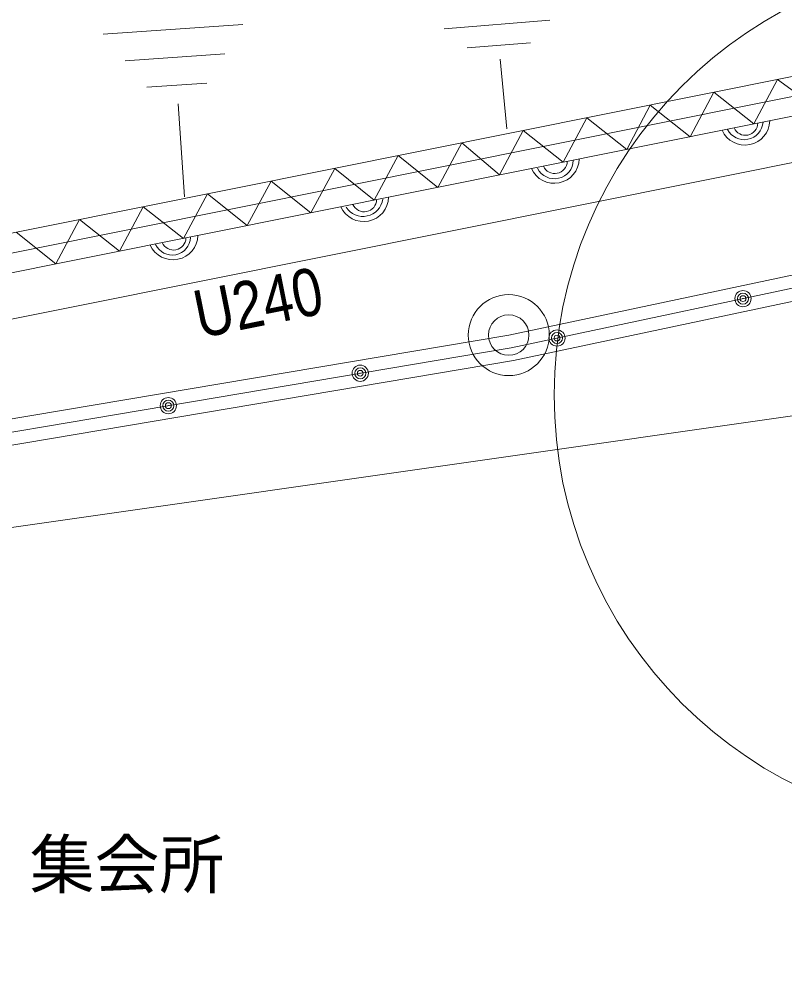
# Model space of a CAD drawing. Units: millimetres, scale not verified. Extents: x -97675 to 103927, y -47501 to 65812.
# Drawn here: x -85881 to -79977, y 32487 to 39957 of the extents above; entities that cross this region are included whole.
import ezdxf
from ezdxf.enums import TextEntityAlignment as Align

# ---------------------------------------------------------------- set-up
doc = ezdxf.new("R2010")
doc.units = ezdxf.units.MM
doc.header["$LTSCALE"] = 250
doc.layers.add('1-0_現況', color=2, linetype='Continuous', lineweight=9)
doc.layers.add('1-3_3', color=1, linetype='Continuous', lineweight=9)
doc.styles.add('ベクターフォント', font='')
doc.styles.get('ベクターフォント').set_extended_font_data('ベクターフォント')

msp = doc.modelspace()

# ---------------------------------------------------------------- linework, layer by layer
at = {"layer": '1-0_現況'}
for p, q in [((-85233.9, 39843.7), (-84156.8, 39917.5)), ((-82602.7, 39883.8), (-81788.4, 39950.7)), ((-82424.8, 39736.5), (-81936.2, 39776.7)), ((-85065.3, 39638.6), (-84295.9, 39691.3)), ((-82170.4, 39649.5), (-82120.2, 39114)), ((-84896.6, 39433.6), (-84435, 39465.2)), ((-84656, 39305.6), (-84606.7, 38586.9)), ((-82105.2, 37521.8), (-76619.6, 38684.9)), ((-82067.8, 37325.3), (-76599.2, 38484.7)), ((-80295.5, 37802.8), (-80300.5, 37802.8)), ((-80298, 37805.3), (-80298, 37800.3)), ((-89503.2, 36272.9), (-82105.2, 37521.8)), ((-81732.5, 37501.1), (-81732.5, 37496.1)), ((-81730, 37498.6), (-81735, 37498.6)), ((-89467.7, 36076), (-82067.8, 37325.3)), ((-83248.2, 37227), (-83253.2, 37227)), ((-83250.7, 37229.5), (-83250.7, 37224.5)), ((-84731.5, 36979.5), (-84731.5, 36974.5)), ((-84729, 36977), (-84734, 36977))]:
    msp.add_line(p, q, dxfattribs=at)
for points in [[(-56943.3, 39453.9), (-77739.1, 39952.9), (-97230.9, 36042.6)], [(-97209.5, 35893.9), (-77726, 39802.6), (-56946.9, 39303.9)], [(-97188.1, 35745.2), (-77712.9, 39652.2), (-56950.5, 39153.9)], [(-79702.4, 39253.1), (-80032.3, 39492.9), (-80214, 39150.5), (-80522.6, 39394.5), (-80704.3, 39052.1), (-81012.9, 39296.2), (-81194.6, 38953.7), (-81503.2, 39197.8), (-81684.9, 38855.4), (-81993.4, 39099.5), (-82175.2, 38757), (-82467.6, 39004.3), (-82652.4, 38661.3), (-82957.8, 38906), (-83142.7, 38562.9), (-83448.1, 38807.6), (-83632.9, 38464.6), (-83938.3, 38709.3), (-84123.1, 38366.2), (-84428.5, 38611), (-84613.4, 38267.9), (-84926.1, 38511.1), (-85109.4, 38168.4), (-85416.3, 38412.8), (-85599.7, 38070), (-85906.6, 38314.4)], [(-97138.1, 35398.3), (-77682.3, 39301.4), (-56850.7, 38801.4)], [(-89486.6, 36174.3), (-82086.5, 37423.6), (-76609.4, 38584.8)], [(-78996.8, 32164.8), (-79681.7, 36930.9), (-91123.4, 35295.9)]]:
    msp.add_lwpolyline(points, dxfattribs=at)
for centre, radius in [((-82105.2, 37521.8), 312.5), ((-80298, 37802.8), 62.5), ((-80298, 37802.8), 42.5), ((-80298, 37802.8), 22.5), ((-82105.2, 37521.8), 156.2), ((-81732.5, 37498.6), 62.5), ((-81732.5, 37498.6), 42.5), ((-81732.5, 37498.6), 22.5), ((-83250.7, 37227), 62.5), ((-83250.7, 37227), 42.5), ((-83250.7, 37227), 22.5), ((-84731.5, 36977), 62.5), ((-84731.5, 36977), 42.5), ((-84731.5, 36977), 22.5)]:
    msp.add_circle(centre, radius, dxfattribs=at)
for centre, radius, start, end in [((-80283.4, 39179.6), 192.2, 204.02395, 358.66333), ((-80288.1, 39175.1), 146.1, 207.1018, 355.51866), ((-80279.2, 39158.9), 96.1, 204.02414, 358.66315), ((-81754.1, 38884.5), 192.2, 204.02395, 358.66333), ((-81752.4, 38873.2), 145.5, 206.48333, 358.57363), ((-81749.9, 38863.9), 96.1, 204.02414, 358.66315), ((-83224.8, 38589.5), 192.2, 204.02395, 358.66333), ((-83229.8, 38590.6), 153.7, 212.48932, 352.0398), ((-83220.6, 38568.8), 96.1, 204.02414, 358.66315), ((-84695.5, 38294.5), 192.2, 204.02395, 358.66333), ((-84701.9, 38280), 141.5, 205.04677, 358.07307), ((-84691.3, 38273.8), 96.1, 204.02414, 358.66315)]:
    msp.add_arc(centre, radius, start, end, dxfattribs=at)
at = {"layer": '1-3_3'}
msp.add_circle((-78387.8, 37061.4), 3367.4, dxfattribs=at)

# ---------------------------------------------------------------- texts
at = {"layer": '1-0_現況', "color": 4, "style": 'ベクターフォント', "width": 0.85}
msp.add_text('U240', height=366.6, rotation=11.345, dxfattribs=at).set_placement((-84468.2, 37388.4), align=Align.BOTTOM_LEFT)
at = {"layer": '1-0_現況', "color": 4, "style": 'ベクターフォント'}
msp.add_text('集会所', height=366.6, dxfattribs=at).set_placement((-85800.8, 33145.3), align=Align.BOTTOM_LEFT)

doc.saveas('drawing.dxf')
